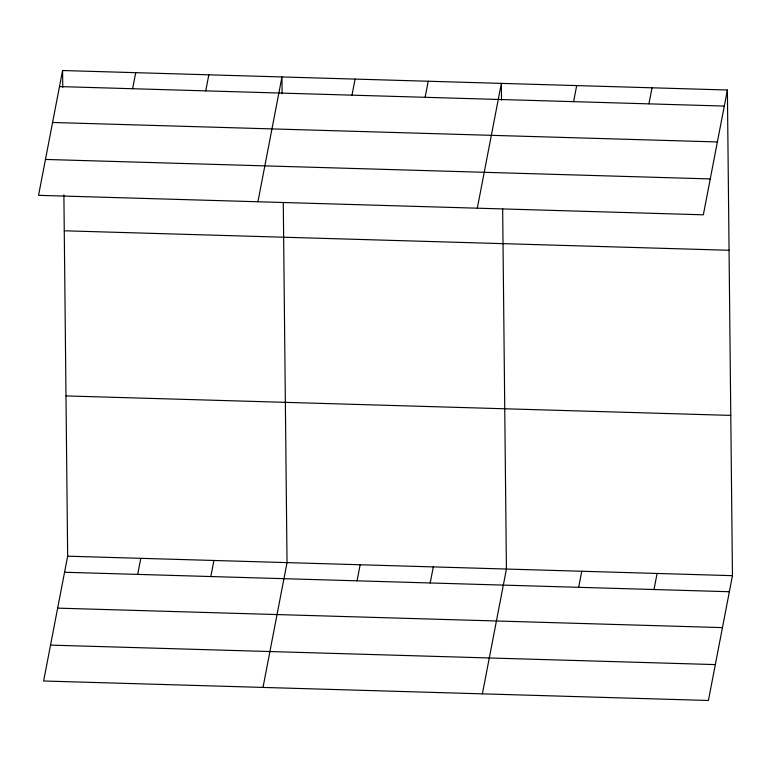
<?xml version="1.0" encoding="UTF-8"?>
<svg xmlns="http://www.w3.org/2000/svg" width="771" height="771" viewBox="0 0 771 771"><rect width="100%" height="100%" fill="white"/><g stroke="black" fill="none" stroke-linecap="round" stroke-linejoin="round"><path stroke-width="1.16" d="M62.586 70.527L38.55 195.333L703.345 214.81L727.381 90.005L62.586 70.527L62.759 87.268M132.622 88.732L135.715 72.667M63.887 194.909L67.655 556.19L43.619 680.995L708.414 700.473L732.45 575.667L727.381 90.005M205.741 90.872L208.835 74.806M137.691 574.395L140.785 558.329M257.928 201.761L281.964 76.955L282.138 93.696M210.82 576.535L213.914 560.478M352 95.161L355.094 79.095M263.007 687.424L287.034 562.618L283.275 202.532M425.129 97.3L428.223 81.234M357.069 580.823L360.163 564.758M477.316 208.189L501.352 83.384L501.526 100.124M430.199 582.963L433.292 566.907M573.595 101.647L576.689 85.591M482.386 693.852L506.422 569.046L502.663 208.96M648.941 103.863L652.035 87.798M578.674 587.319L581.768 571.253M654.01 589.526L657.104 573.46M59.492 86.583L724.287 106.07M52.582 122.473L717.377 141.951M45.46 159.443L710.255 178.93M64.253 230.789L729.048 250.276M65.978 395.918L730.773 415.396M67.655 556.19L732.45 575.667M64.562 572.255L729.356 591.733M57.652 608.136L722.446 627.613M50.529 645.115L715.324 664.592"/></g></svg>
